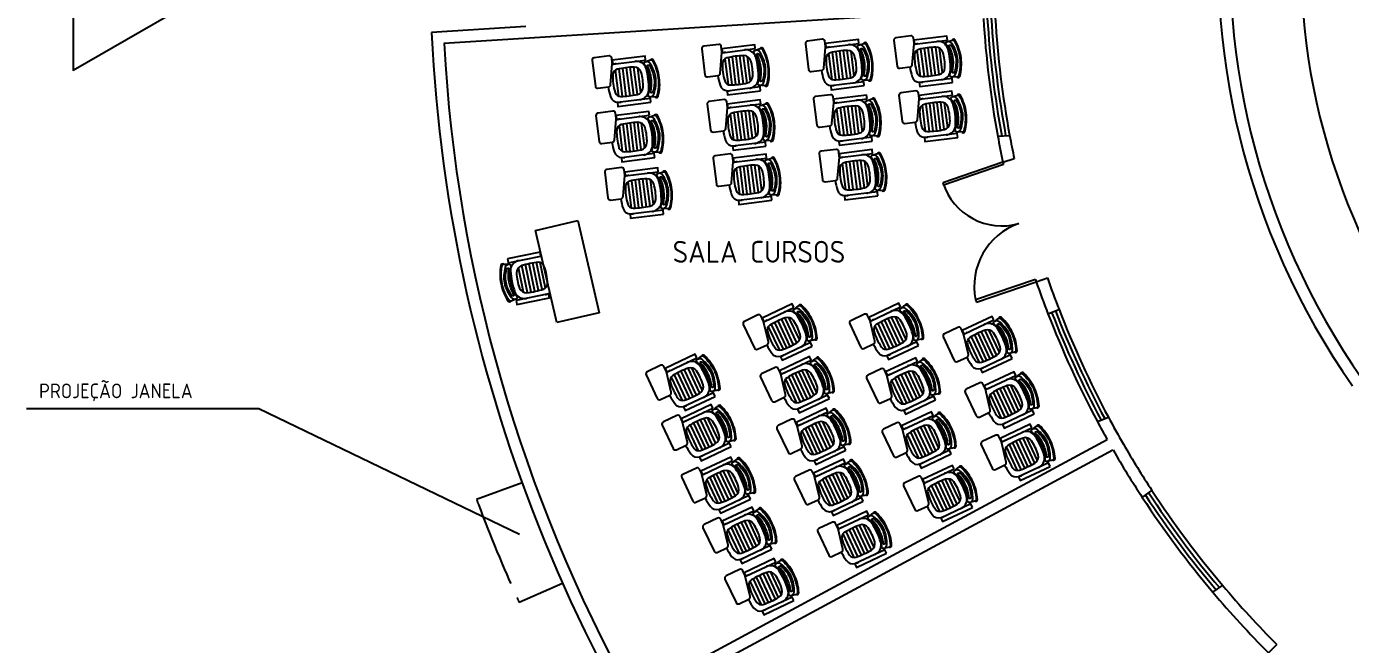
# Model space of a CAD drawing. Extents: x 115 to 1469, y 94 to 338.
# Drawn here: x 248.02 to 264.82, y 300.41 to 308.24 of the extents above; entities that cross this region are included whole.
import ezdxf

# ---------------------------------------------------------------- set-up
doc = ezdxf.new("R2010")
doc.units = 0
doc.linetypes.add('ACAD_ISO02W100', pattern=[15, 12, -3])
doc.layers.get('0').update_dxf_attribs({"linetype": 'CONTINUOUS'})
for name, color, linetype in [('1', 7, 'CONTINUOUS'), ('PAREDE', 6, 'CONTINUOUS'), ('PROJ', 1, 'CONTINUOUS'), ('TREES', 3, 'CONTINUOUS')]:
    doc.layers.add(name, color=color, linetype=linetype)
doc.styles.get("Standard").update_dxf_attribs({"font": 'ISOCP'})

# ---------------------------------------------------------------- blocks, each defined once
blk = doc.blocks.new('25L20005A0')
for p, q in [((-0.05, 0.725), (-0.05, 0.744)), ((0.05, 0.725), (0.05, 0.744)), ((-0.178, 0.515), (0.178, 0.515)), ((-0.175, 0.562), (0.175, 0.562)), ((-0.16, 0.609), (0.16, 0.609)), ((-0.179, 0.467), (0.179, 0.467)), ((-0.178, 0.42), (0.178, 0.42)), ((-0.175, 0.373), (0.175, 0.373)), ((-0.165, 0.325), (0.165, 0.325))]:
    blk.add_line(p, q)
for points in [[(0.239, 0.788, 0.481357), (0.233, 0.823, 0.098103), (0, 0.868, 0.098103), (-0.233, 0.823, 0.481357), (-0.239, 0.788)], [(-0.048, 0.744, 0.100785), (-0.194, 0.702, -0.49505), (-0.223, 0.715), (-0.238, 0.786, -0.365963), (-0.226, 0.809, -0.095384), (0, 0.854, -0.095384), (0.226, 0.809, -0.365963), (0.238, 0.786), (0.223, 0.715, -0.49505), (0.194, 0.702, 0.100785), (0.048, 0.744, 0.105977)], [(-0.137, 0.716, 0.340817), (-0.244, 0.603, 0.002688), (-0.245, 0.588, 0.328643)], [(0.223, 0.718, 0.344642), (0.197, 0.774, 0.10805), (0, 0.824, 0.10805), (-0.197, 0.774, 0.344642), (-0.223, 0.718)], [(0, 0.804, -0.094401), (0.166, 0.766, -0.347777), (0.178, 0.744, -0.447182), (0.164, 0.737, 0.090197), (0.008, 0.766), (0, 0.766), (-0.008, 0.766, 0.090197), (-0.164, 0.737, -0.447182), (-0.178, 0.744, -0.347777), (-0.166, 0.766, -0.094401), (0, 0.804)], [(0.245, 0.588, 0.002688), (0.244, 0.603, 0.340817), (0.137, 0.716, 0.07931), (-0.137, 0.716, 0.340817)], [(-0.245, 0.348, 0.006883), (-0.241, 0.309, 0.032362), (-0.239, 0.297, 0.092343)], [(0.035, 0.209, 0.036034), (0.16, 0.223, 0.328643), (0.241, 0.309, 0.006883), (0.245, 0.348, 0.340817)]]:
    blk.add_lwpolyline(points, format="xyb")
for points in [[(-0.245, 0.724), (-0.295, 0.724), (-0.295, 0.303), (-0.245, 0.303)], [(0.295, 0.724), (0.245, 0.724), (0.245, 0.303), (0.295, 0.303)]]:
    blk.add_lwpolyline(points, close=True)
for points in [[(-0.098, 0.649, 0.340817), (-0.175, 0.568, 0.050508), (-0.173, 0.351, 0.328643), (-0.114, 0.289, 0.092896), (0.114, 0.289, 0.328643), (0.173, 0.351, 0.050508), (0.175, 0.568, 0.340817), (0.098, 0.649, 0.079866)], [(-0.325, 0.3, 0.414214), (-0.355, 0.27), (-0.355, 0.08, 0.414214), (-0.325, 0.05), (0.005, 0.05, 0.414214), (0.035, 0.08), (0.035, 0.214, 0.354533), (0.011, 0.244), (-0.25, 0.299, 0.052038), (-0.26, 0.3)]]:
    blk.add_lwpolyline(points, format="xyb", close=True)
blk.add_arc((0, 0.251), 0.495, 84.4899, 95.5101)

msp = doc.modelspace()

# ---------------------------------------------------------------- linework, layer by layer
at = {"color": 3}
for p, q in [((260.411, 306.522), (259.65, 306.263)), ((260.417, 306.493), (259.657, 306.234)), ((260.411, 306.522), (260.417, 306.493)), ((260.823, 305.035), (260.065, 304.778)), ((260.075, 304.749), (260.833, 305.007)), ((260.823, 305.035), (260.832, 305.007))]:
    msp.add_line(p, q, dxfattribs=at)
for p, q in [((254.483, 305.659), (255.019, 305.783)), ((255.019, 305.783), (255.288, 304.613)), ((254.753, 304.49), (254.483, 305.659)), ((254.379, 304.87), (254.308, 305.213)), ((254.426, 304.877), (254.354, 305.226)), ((254.472, 304.885), (254.4, 305.236)), ((254.518, 304.896), (254.447, 305.245)), ((254.564, 304.908), (254.494, 305.251)), ((254.608, 304.928), (254.542, 305.251)), ((254.174, 305.058), (254.155, 305.054)), ((254.329, 304.876), (254.265, 305.189)), ((254.194, 304.96), (254.175, 304.956)), ((255.288, 304.613), (254.753, 304.49)), ((248.023, 303.399), (250.972, 303.399)), ((250.972, 303.399), (254.279, 301.809))]:
    msp.add_line(p, q)
for points in [[(254.126, 305.298), (254.136, 305.249), (254.549, 305.334), (254.539, 305.383)], [(254.234, 304.769), (254.245, 304.72), (254.657, 304.805), (254.647, 304.854)]]:
    msp.add_lwpolyline(points, close=True)
for points in [[(254.074, 305.23, 0.481357), (254.041, 305.218, 0.098103), (254.044, 304.98, 0.098103), (254.135, 304.761, 0.481357), (254.17, 304.763)], [(254.175, 304.959, 0.100785), (254.246, 304.824, -0.49505), (254.238, 304.793), (254.172, 304.763, -0.365963), (254.147, 304.771, -0.095384), (254.057, 304.983, -0.095384), (254.056, 305.214, -0.365963), (254.076, 305.23), (254.149, 305.229, -0.49505), (254.168, 305.204, 0.100785), (254.155, 305.052, 0.105977)], [(254.146, 305.229, 0.344642), (254.097, 305.192, 0.10805), (254.087, 304.989, 0.10805), (254.176, 304.807, 0.344642), (254.236, 304.792)], [(254.269, 305.277, 0.002688), (254.254, 305.272, 0.340817), (254.165, 305.145, 0.07931), (254.22, 304.877, 0.340817)], [(254.107, 304.993, -0.094401), (254.111, 305.164, -0.347777), (254.13, 305.179, -0.447182), (254.139, 305.168, 0.090197), (254.142, 305.009), (254.144, 305.001), (254.146, 304.993, 0.090197), (254.205, 304.846, -0.447182), (254.201, 304.831, -0.347777), (254.177, 304.838, -0.094401), (254.107, 304.993)], [(254.22, 304.877, 0.340817), (254.352, 304.795, 0.002688), (254.367, 304.797, 0.328643)], [(254.602, 304.845, 0.006883), (254.64, 304.856, 0.032362), (254.652, 304.861, 0.092343)]]:
    msp.add_lwpolyline(points, format="xyb")
msp.add_lwpolyline([(254.278, 304.928, 0.340817), (254.373, 304.869, 0.050508), (254.585, 304.915, 0.328643), (254.634, 304.985, 0.092896), (254.588, 305.209, 0.328643), (254.516, 305.254, 0.050508), (254.303, 305.212, 0.340817), (254.239, 305.12, 0.079866)], format="xyb", close=True)
at = {"color": 1}
for centre, radius, start, end in [((260.398, 306.502), 0.786, 197.7031, 286.0096), ((260.888, 304.951), 0.841, 108.9527, 191.8855)]:
    msp.add_arc(centre, radius, start, end, dxfattribs=at)
at = {"color": 3}
for centre, start, end in [((272.568, 309.311), 193.2772, 193.4073), ((272.532, 309.331), 200.0632, 200.1927)]:
    msp.add_arc(centre, 13.273, start, end, dxfattribs=at)
msp.add_arc((254.648, 305.104), 0.495, 186.0682, 197.0885)
at = {"layer": '1', "color": 21}
msp.add_lwpolyline([(250.675, 308.878), (248.616, 310.066), (248.616, 307.689)], close=True, dxfattribs=at)
at = {"layer": 'PAREDE'}
for p, q in [((260.157, 308.455), (253.32, 308.03)), ((254.36, 308.244), (253.162, 308.17)), ((260.345, 306.855), (260.496, 306.864)), ((260.411, 306.522), (260.554, 306.571)), ((260.832, 305.007), (260.975, 305.056)), ((260.982, 304.601), (261.122, 304.655)), ((261.609, 303.235), (261.75, 303.29)), ((255.703, 299.757), (261.733, 303.008)), ((255.774, 299.625), (261.807, 302.878)), ((262.179, 302.274), (262.301, 302.361)), ((263.075, 301.07), (263.197, 301.158)), ((263.779, 300.302), (263.885, 300.408))]:
    msp.add_line(p, q, dxfattribs=at)
for centre, radius, start, end in [((272.613, 309.108), 9.473, 131.5942, 214.9109), ((272.62, 309.113), 9.33, 131.6097, 214.9356), ((272.613, 309.108), 19.473, 182.7599, 221.9038), ((272.613, 309.108), 19.323, 183.1985, 208.9425), ((272.613, 309.108), 19.323, 183.1985, 208.9425), ((272.613, 309.108), 12.473, 190.4039, 191.9645), ((272.613, 309.108), 12.323, 190.4884, 191.881), ((272.613, 309.108), 12.423, 191.9369, 191.9645), ((272.613, 309.108), 12.473, 195.6505, 195.653), ((272.613, 309.108), 12.323, 199.1976, 201.1816), ((272.613, 309.108), 12.473, 199.1928, 201.1816), ((272.613, 309.108), 12.473, 208.0888, 209.2775), ((272.613, 309.108), 12.323, 208.1733, 209.9867), ((272.613, 309.108), 12.473, 209.9668, 213.2241), ((272.613, 309.108), 12.323, 209.9867, 213.1948), ((272.613, 309.108), 12.473, 220.1199, 224.9101), ((272.613, 309.108), 12.323, 220.1747, 224.9101)]:
    msp.add_arc(centre, radius, start, end, dxfattribs=at)
at = {"layer": 'PAREDE', "color": 1}
for radius, start, end in [(12.473, 183.4967, 190.4039), (12.323, 183.4967, 190.4884), (12.473, 201.1816, 208.0888), (12.323, 201.1816, 208.1733), (12.323, 213.1948, 220.1747), (12.473, 213.2241, 220.1199)]:
    msp.add_arc((272.613, 309.108), radius, start, end, dxfattribs=at)
at = {"layer": 'PAREDE', "color": 3}
for radius, start, end in [(12.423, 183.4967, 190.4319), (12.373, 183.4967, 190.46), (12.423, 201.1816, 208.1167), (12.373, 201.1816, 208.1449)]:
    msp.add_arc((272.613, 309.108), radius, start, end, dxfattribs=at)
at = {"layer": 'PROJ', "linetype": 'ACAD_ISO02W100', "ltscale": 0.09}
for p, q in [((254.311, 302.456), (253.733, 302.247)), ((254.825, 301.183), (254.274, 300.939)), ((254.934, 301.308), (254.934, 301.308))]:
    msp.add_line(p, q, dxfattribs=at)
at = {"layer": 'PROJ', "color": 2, "ltscale": 0.09}
msp.add_arc((272.613, 309.108), 8.423, 131.2747, 215.1038, dxfattribs=at)
at = {"layer": 'PROJ', "linetype": 'ACAD_ISO02W100', "ltscale": 0.09}
for start, end in [(200.4523, 200.6521), (200.6521, 204.2933), (204.2933, 204.4931)]:
    msp.add_arc((272.541, 309.261), 20.073, start, end, dxfattribs=at)
at = {"layer": 'TREES'}
for radius, start, end in [(12.423, 213.2241, 220.138), (12.373, 213.1948, 220.1563)]:
    msp.add_arc((272.613, 309.108), radius, start, end, dxfattribs=at)

# ---------------------------------------------------------------- block references
at = {"color": 5}
for p, rotation in [((256.581, 307.631), 277.1417938474746), ((257.896, 307.697), 277.1417938474746), ((259.018, 307.739), 277.1417938474746), ((255.19, 307.486), 277.1417938474746), ((257.999, 306.993), 277.1417938474746), ((259.083, 307.041), 277.1417938474746), ((255.239, 306.785), 277.1417938474746), ((256.65, 306.931), 277.1417938474746), ((258.07, 306.301), 277.1417938474746), ((256.725, 306.243), 277.1417938474746), ((255.35, 306.069), 277.1417938474746), ((257.21, 304.15), 295.2541090929473), ((258.561, 304.159), 295.2541090929473), ((259.747, 303.993), 295.2541090929473), ((255.978, 303.512), 295.2541090929473), ((257.428, 303.484), 295.2541090929473), ((258.775, 303.468), 295.2541090929473), ((260.025, 303.29), 295.2541090929473), ((256.182, 302.875), 295.2541090929473), ((257.638, 302.828), 295.2541090929473), ((258.974, 302.783), 295.2541090929473), ((260.228, 302.625), 295.2541090929473), ((256.429, 302.209), 295.2541090929473), ((257.858, 302.183), 295.2541090929473), ((259.244, 302.104), 295.2541090929473), ((256.699, 301.574), 295.2541090929473), ((258.155, 301.522), 295.2541090929473), ((256.978, 300.922), 295.2541090929473)]:
    msp.add_blockref('25L20005A0', p, dxfattribs=dict(at, rotation=rotation))

# ---------------------------------------------------------------- texts
at = {"attachment_point": 1}
for s, insert, char_height, width in [('SALA CURSOS', (256.221, 305.526), 0.27728, 3.5101), ('PROJEÇÃO JANELA', (248.183, 303.717), 0.18623, 6.5974)]:
    msp.add_mtext(s, dxfattribs=dict(at, insert=insert, char_height=char_height, width=width))

doc.saveas('drawing.dxf')
